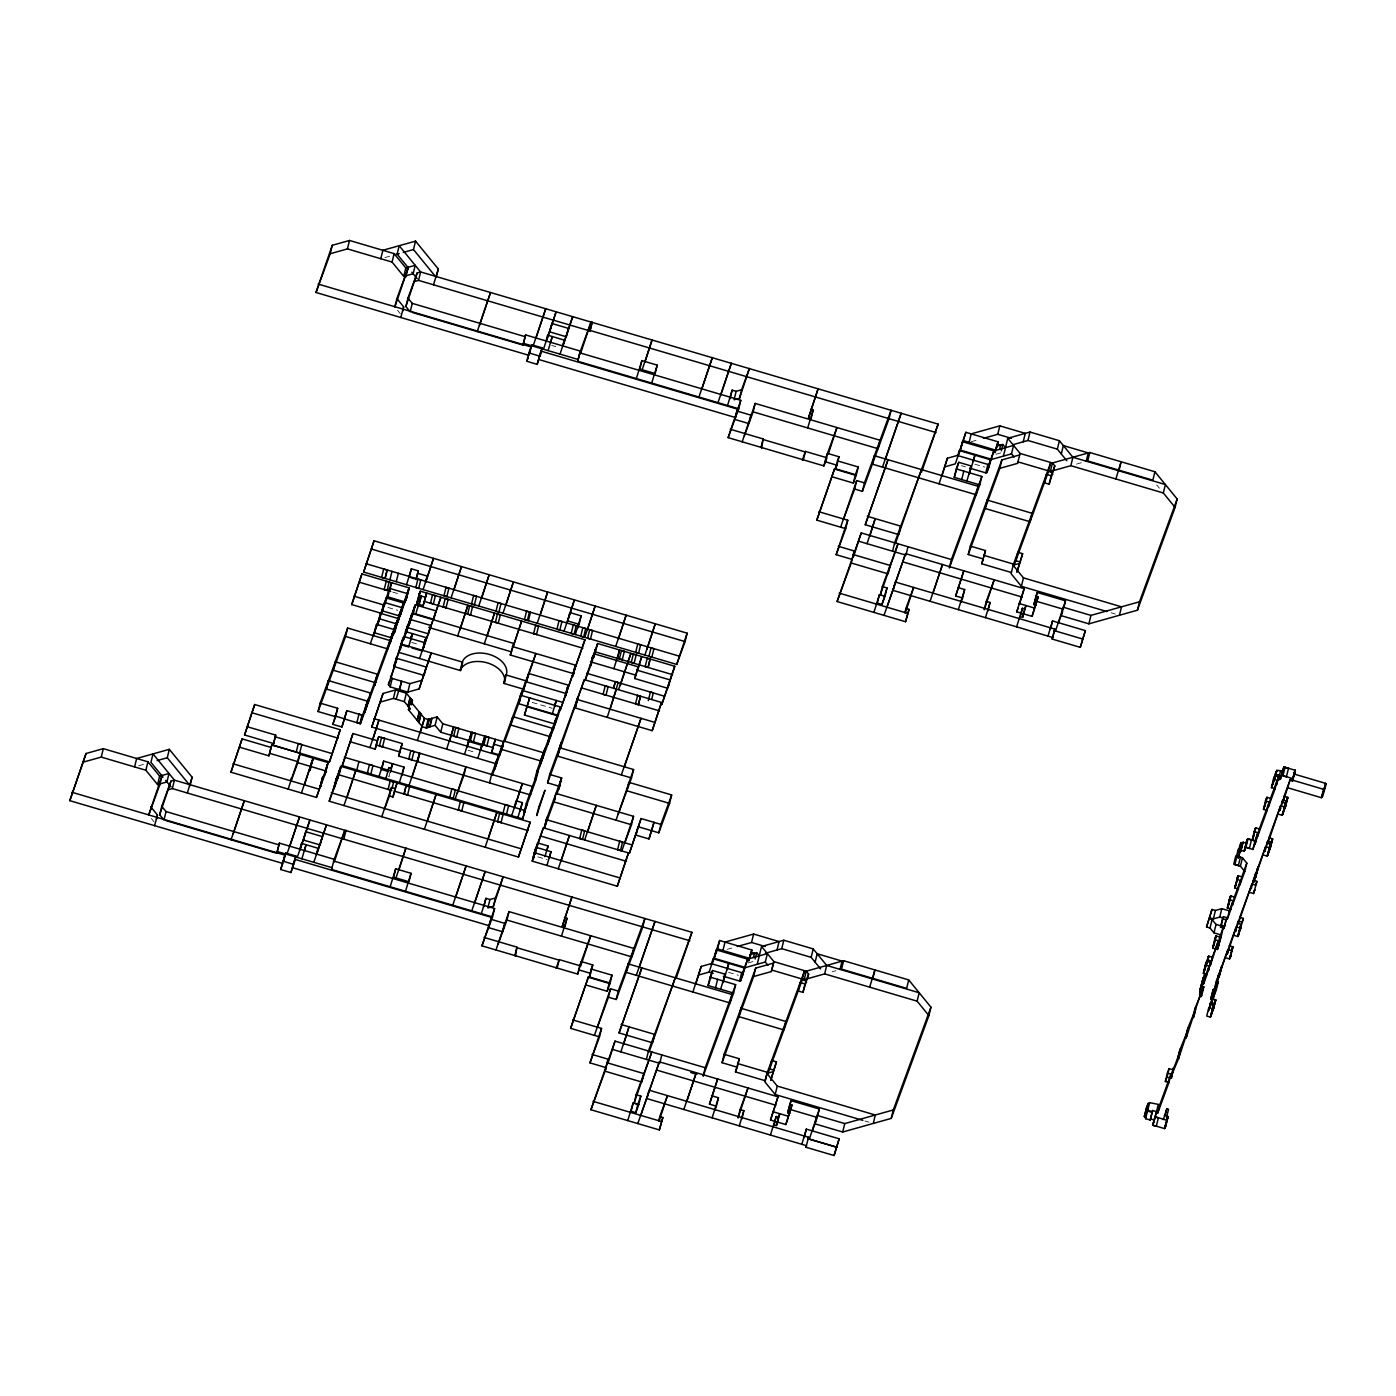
<?xml version="1.0" encoding="UTF-8"?>
<svg xmlns="http://www.w3.org/2000/svg" width="1396" height="1396" viewBox="0 0 1396 1396"><rect width="100%" height="100%" fill="white"/><g stroke="black" fill="none" stroke-linecap="round" stroke-linejoin="round"><path stroke-width="0.75" stroke-dasharray="5 3.75" d="M389.938 772.442L388.908 776.665L390.548 772.18M384.877 257.579L391.002 255.852M971.197 441.747L977.322 440.019M995.976 454.258L1000.792 452.897M1076.473 464.118L1082.109 462.53M138.675 765.776L144.8 764.048M727.037 949.367L733.162 947.64M748.169 962.908L753.002 961.547M832.156 971.773L835.907 970.726M974.809 464.187L984.634 467.084M961.425 465.671L965.491 466.875M551.717 345.423L555.852 346.644M1111.111 612.792L1115.282 614.013M392.747 592.096L398.907 593.911M387.931 607.452L397.686 610.331M411.698 642.439L419.934 644.882M532.26 702.415L552.17 708.278M468.096 750.298L475.704 752.549M537.861 856.865L547.058 859.587M728.607 972.366L738.432 975.281M864.909 1120.988L869.097 1122.21M1156.778 484.97L1159.395 488.181M397.546 310.296L400.251 313.611M151.344 818.492L154.049 821.808"/><path stroke-width="1.5" d="M490.659 919.196L504.706 923.349L502.647 931.778L488.617 927.642L491.357 917.329L294.783 859.308L290.961 872.552L280.631 869.499L282.847 863.443L69.8 800.676L86.063 753.491L103.321 748.657L147.924 761.815L159.633 776.141L161.692 776.752M69.8 800.676L86.063 753.491M84.004 761.919L101.262 757.086L103.321 748.657M134.592 766.928L136.651 758.482L169.335 749.32L192.09 777.188L190.048 785.616L167.276 757.749L169.335 749.32M160.121 783.871L148.639 815.177L162.163 775.426L159.633 785.18L157.573 784.569L145.865 770.243L147.924 761.815M154.59 825.699L157.469 815.037L150.698 806.748M156.439 819.243L157.469 815.037M161.744 806.295L166.054 811.565L163.995 820.01L159.685 814.723L161.744 806.295L170.975 781.114L174.43 780.137L691.945 932.319L676.135 978.317M159.685 814.723L170.975 781.114M168.916 789.543L172.371 788.583L174.43 780.137L153.002 753.892L150.942 762.338L162.983 777.101M187.343 792.998L192.09 777.188M316.002 292.479L332.248 245.295L349.506 240.461L394.126 253.618L405.817 267.945L407.876 268.556L405.835 276.984L403.776 276.391L392.067 262.047L347.447 248.889L330.206 253.723L316.002 292.479L529.014 355.352L531.841 344.812L542.172 347.848L540.112 356.294L528.892 352.874L526.833 361.302L537.163 364.356L540.967 351.111L737.559 409.133L735.5 417.561L538.926 359.557M330.206 253.723L332.248 245.295M347.447 248.889L349.506 240.461M230.933 772.197L242.101 738.885L270.981 747.418L271.888 744.958L300.192 753.317L297.802 762.67L326.123 771.028L316.438 797.43L230.933 772.197L242.101 738.885M275.693 735.116L273.651 743.562L244.562 734.977L254.683 704.526L340.205 729.759L329.473 761.867L273.04 745.22L275.693 735.116L246.621 726.548M244.562 734.977L254.683 704.526M231.038 839.781L244.3 800.763L233.272 833.674M380.794 258.731L382.853 250.285L415.537 241.124L438.292 268.992L436.233 277.42L413.478 249.552L415.537 241.124M240.042 747.331L268.922 755.847L270.981 747.418M268.922 755.847L271.888 744.958M392.067 262.047L394.126 253.618M396.9 298.552L394.841 306.98L408.365 267.229L396.9 298.552L403.653 306.841L402.624 311.064M400.792 317.503L403.653 306.841M296.196 752.182L298.343 743.51L301.798 744.522L299.651 753.212M288.134 789.072L300.192 753.317M407.946 298.098L412.256 303.368L410.197 311.814L405.887 306.527L407.946 298.098L417.177 272.918L420.615 271.958L938.147 424.122L921.604 472.092M405.887 306.527L417.177 272.918M166.089 820.621L276.74 853.27L279.427 843.132L334.202 859.308L331.533 869.446L492.526 916.945L494.585 908.517L333.592 861L344.795 830.428L334.272 861.96M276.74 853.27L279.427 843.132M415.118 281.346L418.556 280.387L420.615 271.958L399.186 245.713L397.127 254.142L407.841 267.264M318.079 711.541L320.138 703.113L347.656 628.043L389.92 640.502L387.861 648.948L345.597 636.471L318.079 711.541L335.633 716.724L337.692 708.295L320.138 703.113M280.631 869.499L285.639 853.008L295.969 856.045L294.434 862.379M283.336 861.437L284.871 855.102L71.859 792.247M283.597 861.437L285.639 853.008M301.431 793.015L313.175 758.168L304.415 784.884M286.861 854.369L299.494 817.061L289.687 846.674M309.493 770.418L312.233 760.139L310.174 768.568M353.781 596.144L383.499 604.922L381.44 613.35L351.722 604.573L361.913 573.948L409.185 587.908L406.027 599.948L408.749 589.67M345.597 636.471L347.656 628.043M351.722 604.573L361.913 573.948M433.528 284.801L438.292 268.992M363.641 572.063L374.058 540.775L687.129 633.173L685.087 641.602L676.711 664.444L363.641 572.063L374.058 540.775M290.961 872.552L295.969 856.045M297.243 857.441L309.877 820.115L300.053 849.728M299.826 849.675L301.361 843.341L317.922 848.227L316.386 854.561M409.185 587.908L362.524 715.275L346.871 710.651L341.898 727.037L332.841 724.35L337.692 708.295M316.438 797.43L328.182 762.6L299.861 754.241M301.902 858.802L306.038 844.72L304.485 851.054M323.279 776.56L320.539 786.838L321.22 784.988M328.182 762.6L324.954 774.78L327.31 764.397L324.57 774.675L325.251 772.826M329.473 761.867L340.205 729.759M341.898 727.037L346.871 710.651M383.743 568.818L381.579 577.49L385.052 578.52L387.111 570.074L383.638 569.062M313.803 862.327L326.437 825.001L316.613 854.614M329.212 801.199L340.956 766.369L530.183 822.209L518.457 857.057L329.212 801.199L338.896 774.797L391.561 790.468M336.314 778.41L333.592 788.705L334.272 786.855M333.976 788.81L336.663 777.502M385.139 578.258L387.198 569.83M334.656 786.96L337.326 775.653M335.668 784.203L339.071 770.924M339.734 769.074L337.012 779.369M370.306 643.765L391.63 582.725L389.571 591.154M337.396 779.474L340.676 766.544M338.076 777.624L340.956 766.369M339.001 775.077L341.06 766.648L340.38 768.498M384.162 589.688L386.308 581.015M525.193 812.071L524.25 811.791L526.309 803.363L527.252 803.642L522.697 818.894L342.247 765.636L352.979 733.528L377.217 740.683L378.7 736.652L402.257 743.597L398.715 756.074L530.428 794.935L532.487 786.506L400.774 747.628L398.715 756.074M378.368 621.726L380.427 613.298L397.982 618.48L394.597 631.167L396.935 620.766M377.845 625.111L379.38 618.794L396.935 623.977L394.876 632.405M387.058 590.543L389.205 581.87M389.92 579.811L391.962 571.383M342.247 765.636L352.979 733.528M384.022 606.3L386.081 597.872L403.636 603.055L400.582 614.781L403.322 604.503L402.641 606.353M344.812 719.08L360.465 723.704L362.524 715.275M366.398 704.108L364.339 712.536L367.078 702.258M396.272 581.696L398.331 573.25M368.265 698.995L364.722 712.658L368.649 699.099L365.926 709.395M343.992 805.562L355.736 770.714L346.976 797.448M377.112 674.879L374.372 685.157L375.053 683.307M356.853 769.946L358.894 761.518M392.398 633.156L389.659 643.434L390.339 641.584M394.911 626.298L391.892 637.937L374.337 632.754L376.379 624.326L393.951 629.509M395.591 624.448L392.852 634.726M396.255 622.616L393.236 634.848L393.916 632.999M172.371 788.583L343.8 839.171L346.051 830.236M496.505 763.856L371.772 727.037L383.045 693.463L395.469 689.973L406.358 693.201L412.466 700.67L411.436 704.875M399.535 613.664L397.476 622.11L400.216 611.814M406.55 584.715L411.349 568.8L418.329 570.859L416.27 579.288M402.257 606.248L397.86 622.215L400.6 611.937M409.29 577.229L411.349 568.8M402.938 604.398L399.902 616.055L382.347 610.872L384.406 602.444L401.961 607.626M371.772 727.037L383.045 693.463M408.365 589.566L405.643 599.844L406.323 597.994M369.94 747.575L378.962 720.127L372.732 739.967M419.097 688.926L431.259 652.909L419.097 688.926L407.841 692.102L390.165 686.884L388.402 684.721L397.005 658.406L391.316 676.781M395.818 658.057L426.094 666.991L424.052 675.42L393.759 666.485L403.723 636.489L424.314 642.561M415.921 579.532L418.329 570.859M350.92 741.957L375.158 749.111L377.217 740.683M390.165 686.884L392.206 678.439L390.461 676.292M401.908 640.851L398.924 652.403L460.68 670.638L462.739 662.193L400.984 643.975M477.223 331.585L490.502 292.567L479.474 325.477M375.158 749.111L378.7 736.652M402.589 639.002L399.849 649.28M400.233 649.402L402.973 639.124M400.914 647.552L403.723 636.489M417.962 578.904L415.816 587.594L418.695 588.449L420.842 579.759M405.521 631.585L403.461 640.014L413.268 613.245L433.859 619.335L435.918 610.89L415.327 604.817L405.521 631.585L426.112 637.658L422.936 649.768L425.658 639.49M407.231 626.333L405.172 634.779L407.911 624.483M406.062 632.772L408.295 624.605L406.236 633.034M381.579 737.35L379.433 746.04L382.504 746.947L384.65 738.275M411.593 614.397L408.871 624.693L409.552 622.843M409.255 624.797L412.152 613.49L513.466 643.382L511.931 649.716M410.441 620.836L411.995 614.519L411.314 616.369M414.141 607.487L412.082 615.915L414.821 605.637M413.146 614.188L415.327 604.817M381.003 701.891L393.41 698.419L395.469 689.973M423.128 605.655L426.705 593.073L423.128 605.655L416.741 603.77L419.254 593.509M417.596 602.042L419.934 591.66M418.259 600.193L420.318 591.189L584.976 639.769L560.058 710.616L584.976 639.769M415.746 613.978L421.278 596.057L419.219 604.503M408.592 646.959L412.448 633.627L410.895 639.944M396.132 699.221L401.682 681.248L399.622 689.676M423.093 589.601L433.51 558.33L425.885 581.992M425.483 582.359L427.019 576.042L417.456 573.215M379.084 776.508L383.691 761.117L404.037 767.119L401.978 775.565M383.691 761.117L381.632 769.562L387.739 771.36M409.918 708.243L404.317 701.63L406.358 693.201M385.907 778.532L388.873 767.608L390.967 768.219L392.608 763.752L390.548 772.18M387.844 771.831L388.873 767.608M407.841 692.102L409.883 683.656L421.156 680.498M430.422 603.351L432.568 594.661M419.515 658.493L440.927 597.261L422.499 650.361M388.088 789.455L390.234 780.765M408.243 706.202L410.302 697.756M433.301 604.189L435.447 595.516M381.806 816.73L391.456 787.536L395.016 788.583L397.092 782.929L392.957 797.029L389.414 795.964L384.563 809.174M410.476 701.228L424.471 718.382L428.101 719.446L437.175 716.898L435.116 725.327L426.042 727.874L422.412 726.81L408.417 709.657L410.476 701.228L412.466 700.67M410.599 704.108L411.628 699.902L409.97 697.86L407.911 706.289L409.569 708.33M410.93 704.02L411.96 699.797M389.414 795.964L391.456 787.536M392.067 788.356L393.707 781.795M392.957 797.029L395.016 788.583M446.057 587.21L443.911 595.883L446.807 596.738L448.954 588.065M399.431 782.51L404.037 767.119M443.09 607.086L445.237 598.395M417.055 720.493L419.114 712.065L420.789 714.106L418.73 722.535M408.731 759.162L410.878 750.49M445.987 607.941L448.133 599.25M451.065 597.854L461.5 566.584L453.857 590.246M411.82 760.07L413.966 751.397M404.037 794.15L406.096 785.721L409.569 786.751M406.184 785.477L404.142 793.905L407.597 794.935M417.404 740.508L424.471 718.382L420.266 732.673M409.063 785.355L419.795 753.247L411.96 777.467M407.51 795.179L409.656 786.506M417.613 761.64L419.673 753.212M426.042 727.874L428.101 719.446M426.984 727.456L429.043 719.027M390.165 886.739L395.696 868.783L411.035 873.32L408.976 881.749L393.655 877.229L395.696 868.783M429.671 726.705L431.73 718.259M412.291 312.425L522.942 345.074L525.629 334.935L580.404 351.111L577.735 361.25L738.728 408.766L740.77 400.32L579.776 352.822L577.735 361.25M522.942 345.074L525.629 334.935M395.993 877.91L405.939 847.93L398.855 870.074M457.696 635.965L467.922 605.236L459.93 629.893M467.59 614.31L469.737 605.637M533.045 346.173L545.696 308.865L535.872 338.478M473.663 595.342L471.516 604.032L474.396 604.887L476.542 596.197M491.584 752.566L493.626 744.12L501.827 746.546L499.768 754.974L491.584 752.566L493.346 747.733L440.735 732.219L442.794 723.774L437.175 716.898M470.469 615.165L472.616 606.475M405.486 891.259L411.035 873.32M537.163 364.356L542.172 347.848M424.384 829.294L436.11 794.446L427.351 821.162M478.758 606.021L489.176 574.751L481.55 598.413M543.428 349.244L556.079 311.919L546.97 339.612M446.65 749.129L453.717 727.002L449.512 741.311M546.028 341.479L547.564 335.145L564.124 340.048L562.588 346.365M548.105 350.623L552.223 336.523L550.687 342.858M484.307 643.818L494.533 613.088L487.274 635.704M498.128 602.566L495.981 611.256L498.878 612.111L501.024 603.421M559.988 354.13L572.639 316.805L562.815 346.417M495.353 622.511L497.5 613.821M464.502 754.398L471.569 732.272L467.52 746.127M466.718 747.628L468.253 741.311L481.568 745.237L480.538 749.443M455.183 798.966L465.915 766.858L463.978 775.338M498.232 623.349L500.379 614.676M502.996 613.193L513.431 581.905L505.788 605.567M458.254 810.151L460.401 801.479M461.727 811.181L463.873 802.491M477.798 758.325L484.866 736.198L480.835 750.053M573.599 673.675L510.255 654.986L521.633 621.08L513.117 647.151M418.556 280.387L590.002 330.974L592.061 322.546M590.002 330.974L592.236 322.057M452.74 905.219L466.177 865.695L455.585 897.436M493.852 745.639L495.406 739.304L493.626 744.12M526.606 610.977L524.46 619.65L527.339 620.505L529.485 611.832M528.403 620.679L530.463 612.251M489.542 782.877L491.601 774.431L535.907 653.503L521.86 694.667M496.871 759.459L494.132 769.737L494.812 767.887M494.516 769.859L497.255 759.581L495.196 768.009M496.365 764.275L498.564 755.41L373.831 718.608M501.53 750.158L503.59 741.712L442.794 723.774M533.586 633.784L535.732 625.111M537.233 623.279L547.651 592.009L540.025 615.671M520.673 694.527L518.562 703.671L558.295 715.398L560.354 706.969L520.621 695.243M518.998 703.078L521.336 692.678M519.678 701.228L522.383 690.444L562.117 702.171M536.465 634.639L538.612 625.966M485.162 847.232L496.889 812.385L488.129 839.101M471.778 910.838L485.232 871.313L474.623 903.055M497.569 821.755L499.716 813.083M524.442 715.031L529.677 697.913L524.442 715.031L555.119 724.088L557.179 715.642L526.501 706.603M501.024 822.785L503.171 814.095M481.376 913.665L485.948 898.326L489.944 899.513L495.406 897.977L503.223 876.636L493.346 906.405L487.885 907.941L489.944 899.513M483.889 906.772L485.948 898.326M511.651 815.63L522.383 783.522L514.548 807.743M559.063 620.557L556.917 629.23L559.796 630.085L561.942 621.395M514.513 807.097L516.066 800.763L522.331 802.613L520.272 811.059M589.234 977.497L591.293 969.068L612.024 975.193L609.965 983.622L589.234 977.497L592.794 964.968L581.294 961.565L577.735 974.111L481.934 945.842L494.585 908.517M493.346 906.405L495.406 897.977M517.916 817.48L522.331 802.613M564.019 631.184L574.437 599.914L566.811 623.576M522.697 818.894L524.756 810.465L344.306 757.208M537.006 770.679L534.947 779.108L536.099 779.457L538.158 771.028L537.006 770.679L560.354 706.969M573.337 624.762L571.191 633.435L574.07 634.29L576.216 625.617M541.753 757.155L539.694 765.601L542.416 755.306M552.415 713.653L556.219 700.443L554.683 706.76M540.077 765.706L542.8 755.428L542.137 757.278M541.439 761.413L544.318 750.158M495.981 949.978L508.999 911.605L633.871 948.46L631.812 956.888L506.957 920.051L498.198 943.923M518.457 857.057L530.183 822.209M544.998 748.308L542.259 758.586M542.643 758.709L545.382 748.413L544.702 750.263M636.349 378.543L641.898 360.604L657.219 365.124L655.178 373.552L639.839 369.033L641.898 360.604M549.762 735.308L547.703 743.736L550.443 733.458M548.087 743.859L550.827 733.563L550.146 735.413M575.327 634.534L581.137 615.88L569.812 612.547L567.753 620.976L579.078 624.309L581.137 615.88M554.98 721.069L552.921 729.497L555.66 719.219M506.957 920.051L508.999 911.605M553.305 729.619L556.044 719.324L555.364 721.174M642.177 369.731L652.141 339.734L645.057 361.878M567.195 687.722L565.136 696.15L565.816 694.301M565.52 696.272L567.875 685.872M566.2 694.423L568.346 685.174L528.613 673.448L526.554 681.876L566.287 693.603M582.865 627.572L580.719 636.262L583.598 637.1L585.744 628.427M574.541 667.689L572.482 676.118L573.163 674.268M572.866 676.222L575.222 665.84M573.547 674.373L575.641 665.229L512.315 646.54M556.777 794.132L559.604 786.384L547.598 782.842L549.658 774.414L584.366 679.678L661.53 702.45L652.211 730.666L575.065 707.894L577.927 696.691L575.187 706.969L575.867 705.12M584.732 637.309L595.15 606.021L587.507 629.683M617.311 886.233L628.479 852.921L617.311 886.233L532.225 861.123L535.471 848.873L532.731 859.151M559.604 748.814L561.14 742.498L557.405 756.091L631.515 777.956L633.575 769.528L559.464 747.645M558.801 752.898L560.843 744.452M559.988 748.937L561.524 742.602M535.75 850.234L537.285 843.917L533.115 859.273L533.795 857.423M589.688 629.596L587.542 638.269L590.438 639.124L592.585 630.451M532.225 861.123L543.393 827.811L629.422 853.183L641.078 818.545L660.866 824.39L671.65 794.952L628.881 782.336L626.821 790.764L669.591 803.398L671.65 794.952M651.688 383.08L657.219 365.124M547.441 817.358L544.702 827.636L545.382 825.786M514.88 955.562L516.921 947.134L483.993 937.414M575.571 707.091L578.31 696.813M515.49 956.33L516.921 947.134M560.354 748.047L584.366 679.678M585.186 679.59L597.628 643.504L674.774 666.276L661.809 704.474L674.774 666.276M549.658 774.414L561.663 777.956L558.854 789.037L561.209 778.636L558.47 788.932L559.15 787.082M593.265 657.638L595.324 649.21L594.836 651.112M544.911 856.69L548.052 845.976L537.844 842.975L534.93 854.317L535.61 852.467M593.492 657.499L595.028 651.164M593.649 657.76L595.708 649.315M547.023 850.199L548.052 845.976M594.12 655.911L597.628 643.504M546.953 865.468L550.966 851.7L536.239 847.355M549.413 858.017L550.966 851.7M558.26 868.801L569.428 835.489L561.07 861.14M605.253 685.715L603.107 694.388L606.004 695.243L608.15 686.57M615.706 646.453L626.141 615.165L618.498 638.827M613.874 668.684L619.667 650.013M617.625 658.458L619.423 649.943M619.335 659.087L621.482 650.414M613.682 688.141L615.217 681.824M613.769 687.896L615.304 681.562L618.184 682.417L610.069 709.447M607.173 717.37L616.474 689.153M622.215 659.942L624.361 651.269M579.654 838.63L581.8 829.957L584.68 830.795L582.533 839.485M618.603 689.45L630.887 653.328L620.225 685.611M562.344 925.967L571.959 896.913L562.344 925.967L564.926 926.717L566.985 918.289L564.403 917.521M584.662 839.973L596.319 805.335L587.611 831.911M561.471 936.14L566.985 918.289M556.149 968.318L559.22 959.61L579.794 965.683L590.752 935.739L580.701 966.032M631.219 662.594L633.365 653.921M557.161 968.039L559.22 959.61M637.815 643.783L635.669 652.473L638.548 653.328L640.694 644.638M698.942 397.022L712.379 357.498L701.787 389.257M634.098 663.449L636.244 654.776M671.72 675.21L667.742 688.28L634.691 678.526L641.724 656.521L637.536 670.778M644.865 655.056L655.282 623.768L646.959 649.332M637.64 695.26L635.494 703.95L638.373 704.806L640.432 696.36L637.553 695.522M645.144 666.712L647.29 658.04M651.077 647.709L648.931 656.382L651.827 657.237L653.974 648.564M621.325 774.955L641.043 718.329L624.274 766.91M638.461 704.561L640.52 696.115M648.041 667.567L650.1 659.139L647.203 658.284M650.187 658.877L648.128 667.323L645.249 666.468M577.735 974.111L579.794 965.683M616.037 820.202L633.575 769.528M717.98 402.641L731.417 363.117L720.825 394.876M648.285 700.618L650.431 691.927L653.311 692.782L651.688 699.361M572.657 1019.9L601.554 1028.433L599.495 1036.862L570.615 1028.346L588.501 976.711L609.232 982.836L612.024 975.193M617.556 849.815L619.702 841.142L622.581 841.98L620.435 850.67M570.615 1028.346L588.501 976.711M727.56 405.468L732.15 390.147L736.146 391.316L741.608 389.781L749.425 368.439L739.548 398.226L734.087 399.745L736.146 391.316M730.091 398.575L732.15 390.147M621.883 850.949L633.54 816.328L555.992 793.434L553.933 801.88L631.498 824.757L633.54 816.328M652.211 730.666L661.53 702.45M826.886 457.836L823.919 465.915L728.136 437.646L740.77 400.32M739.548 398.226L741.608 389.781M629.422 853.183L641.078 818.545M676.711 664.444L687.129 633.173M594.452 1035.378L610.506 988.787L618.254 991.073L644.882 918.428L642.823 926.874L616.212 999.501L608.447 997.215L597.401 1027.351M605.881 1067.574L589.967 1062.88L601.554 1028.433M586.442 985.14L607.173 991.265L609.232 982.836M742.183 441.799L755.201 403.427L880.073 440.264L878.014 448.709L753.142 411.855L744.4 435.726M608.447 997.215L610.506 988.787M648.983 838.944L654.026 822.366L648.983 838.944L636.035 835.14L638.094 826.694L658.807 832.819L669.591 803.398M753.142 411.855L755.201 403.427M616.212 999.501L618.254 991.073M658.703 1120.866L659.732 1116.643L662.838 1117.568L659.348 1129.922L590.909 1109.733L615.025 1041.119L705.207 1067.731L735.64 984.651L710.11 977.113L708.069 985.541L733.598 993.08L735.64 984.651M658.807 832.819L660.866 824.39M607.923 1063.333L615.025 1041.119M761.064 447.366L763.123 438.937L730.195 429.218M619.056 1032.918L641.846 967.917L619.056 1032.918L652.508 1042.795L654.567 1034.366L621.115 1024.49M761.692 448.133L763.123 438.937M636.297 975.315L655.021 921.43L639.194 967.411M620.871 1051.886L629.02 1026.828L623.576 1044.487M627.729 1120.587L633.191 1102.857L637.85 1104.236L640.834 1096.122L636.157 1094.743L634.098 1103.172L638.775 1104.55L640.834 1096.122M633.191 1102.857L631.132 1111.286L635.808 1112.664L638.775 1104.55M646.418 1059.424L648.459 1050.996L691.945 932.319M635.808 1112.664L637.85 1104.236M808.546 417.77L818.143 388.716L808.546 417.77L811.128 418.521L813.17 410.092L810.587 409.325M637.798 1123.571L659.383 1061.832L777.991 1096.82L770.522 1120.028L785.861 1124.548L791.986 1105.004L789.77 1104.358L787.728 1112.787L789.927 1113.45M807.673 427.944L813.17 410.092M675.298 977.776L649.123 1052.026M802.351 460.139L805.422 451.414L825.978 457.487L836.954 427.542L828.351 453.857M803.363 459.842L805.422 451.414M640.607 1115.893L659.383 1061.832M661.791 1054.922L659.75 1063.351L612.966 1049.548M692.87 992.015L701.211 966.433L711.192 963.641L741.66 972.628L742.829 972.297L747.663 959.139L767.364 953.608L765.305 962.036L767.94 965.264M659.348 1129.922L662.838 1117.568M695.662 984.389L701.211 966.433M823.919 465.915L825.978 457.487M818.859 511.721L847.756 520.237L845.697 528.683L816.8 520.15L834.686 468.515L855.416 474.64L858.226 466.997L837.495 460.872L835.436 469.318L856.167 475.425L858.226 466.997M699.152 974.862L709.133 972.07L719.655 940.503L751.868 950.013L749.809 958.441L717.614 948.931L711.96 964.357M711.437 965.055L712.99 958.72L744.417 968.004L742.358 976.432M717.614 948.931L719.655 940.503M816.8 520.15L834.686 468.515M710.494 978.928L712.553 970.482L725.117 974.199L723.058 982.627M836.937 465.2L838.996 456.771L827.496 453.368L825.437 461.814L836.937 465.2L835.436 469.318M683.848 1109.488L696.29 1072.721L686.815 1101.392M722.954 950.519L725.013 942.073L753.613 934.046L779.073 941.567L777.031 949.995M715.555 987.757L717.596 979.329M720.633 989.258L725.117 974.199M724.838 976.711L728.695 963.362L727.159 969.679M705.207 1067.731L703.148 1076.159L733.598 993.08M840.654 527.182L856.69 480.59L864.456 482.876L891.084 410.232L889.025 418.678L862.396 491.322L854.631 489.019L843.603 519.155M832.627 476.943L853.357 483.068L855.416 474.64M852.066 559.395L836.169 554.683L847.756 520.237M854.631 489.019L856.69 480.59M709.465 1104.149L717.649 1079.021L709.465 1104.149L716.392 1106.19L718.451 1097.745L711.524 1095.703M723.355 976.258L739.601 981.056L741.66 972.628M739.601 981.056L740.787 980.725L742.829 972.297M724.123 1054.277L739.287 1058.761L737.228 1067.19L722.064 1062.722L724.123 1054.277L755.69 968.109L773.401 963.135L773.942 961.652L761.553 946.488L783.802 940.241L813.205 948.914L826.711 965.456L919.179 992.748L917.12 1001.176L928.898 1015.607L891.241 1118.405L842.695 1132.016L814.932 1123.832L816.992 1115.404L844.755 1123.588L893.283 1109.96L930.958 1007.179L908.709 979.922L843.603 960.71L804.166 971.773L766.928 1073.419L764.868 1081.848L775.199 1094.516L862.833 1120.36M737.263 946.505L751.554 942.492L753.613 934.046M862.396 491.322L864.456 482.876M748.692 960.797L751.868 950.013M748.971 960.71L751.031 952.281L754.451 953.293L753.421 957.499M904.905 612.67L905.934 608.464L909.04 609.371L905.55 621.726L837.111 601.536L861.227 532.923L951.391 559.534L981.842 476.455L956.312 468.916L954.253 477.362L979.783 484.883L981.842 476.455M712.135 1117.847L718.451 1097.745M837.111 601.536L851.228 563.007L854.125 550.949L838.228 546.255M755.114 958.982L756.667 952.665L750.228 954.463M853.392 557.109L861.227 532.923M722.064 1062.722L753.631 976.537L755.69 968.109M757.225 964.304L759.284 955.876L756.667 952.665M759.494 954.916L761.553 946.488M865.258 524.739L888.048 459.72L865.258 524.739L898.692 534.598L900.752 526.17L867.317 516.293M882.499 467.119L901.205 413.233L885.396 459.214M737.542 1063.508L767.329 1072.303L765.27 1080.731L735.483 1071.936L739.287 1058.761M867.056 543.69L875.205 518.631L869.778 536.308M753.631 976.537L771.342 971.564L773.401 963.135M771.342 971.564L773.942 961.652L806.26 971.197L808.616 974.076L802.944 992.382L798.163 990.986L800.222 982.54L804.986 983.953L808.616 974.076M740.089 1109.576L738.048 1118.004L748.012 1087.973L740.089 1109.576L743.841 1110.675L741.782 1119.121M765.34 953.276L781.743 948.669L783.802 940.241M739.322 1125.857L743.841 1110.675M873.913 612.408L879.393 594.661L884.977 596.354L881.993 604.468L877.334 603.089L879.393 594.661M882.359 586.547L880.3 594.975L898.029 543.794L882.359 586.547L887.018 587.925L884.977 596.354M892.602 551.228L894.662 542.8L938.147 424.122M881.993 604.468L887.018 587.925M776.438 1061.867L770.767 1080.19L776.438 1061.867L771.674 1060.471L769.615 1068.9L774.379 1070.313M884 615.374L905.585 553.636L1024.193 588.641L1019.429 604.451M921.482 469.597L895.307 543.847M886.809 607.696L905.585 553.636M767.852 1073.716L802.107 980.219L804.166 971.773M907.993 546.726L905.934 555.154L859.168 541.351M775.199 1094.516L777.258 1086.071L766.928 1073.419L772.826 1071.744M806.556 982.505L804.201 979.626L806.26 971.197M770.522 1120.028L777.991 1096.82M820.604 968.929L811.146 957.342L813.205 948.914M802.944 992.382L804.986 983.953M770.435 1135.035L776.193 1116.468L778.514 1117.149L779.771 1113.711L776.455 1125.577L774.152 1124.897L776.193 1116.468M815.107 962.193L817.166 953.747L842.067 961.111L840.008 969.539M776.455 1125.577L778.514 1117.149M905.55 621.726L909.04 609.371M939.072 483.819L947.395 458.237L957.377 455.445L987.862 464.432L989.031 464.1L993.865 450.943L1013.566 445.411L1011.507 453.857L1014.142 457.068M941.846 476.193L947.395 458.237M787.728 1112.787L791.113 1100.694L819.33 1109.017L817.777 1115.352M785.861 1124.548L791.986 1105.004M802.107 980.219L824.652 973.885L826.711 965.456M958.162 454.747L959.174 450.524L990.602 459.808L988.56 468.236M969.26 474.431L971.319 466.002L958.738 462.303L954.253 477.362M958.86 454.241L965.858 432.306L998.053 441.817L996.517 448.133M930.05 601.292L942.492 564.525L933.017 593.195M969.138 442.323L971.197 433.877L999.815 425.85L1025.275 433.371L1023.216 441.799M843.603 960.71L841.544 969.138L906.667 988.368L908.709 979.922M961.739 479.561L963.798 471.133M801.81 1144.301L806.33 1129.12L839.171 1138.804L834.075 1155.539L805.963 1147.25L808.598 1137.269L649 1090.171L646.941 1098.6L806.539 1145.697L805.963 1147.25M804.27 1137.548L806.33 1129.12M966.835 481.062L971.319 466.002M971.04 468.515L974.897 455.166L973.361 461.5M951.391 559.534L949.35 567.98L979.783 484.883M955.667 595.952L963.833 570.824L955.667 595.952L962.594 597.994L964.653 589.548L957.726 587.507M969.539 468.079L985.803 472.878L987.862 464.432M985.803 472.878L986.972 472.546L989.031 464.1M1011.472 572.535L981.685 563.757L983.412 558.993L968.248 554.526L970.307 546.098L1001.892 459.912L1019.586 454.939L1020.127 453.456L1007.755 438.292L1030.004 432.045L1059.407 440.717L1072.896 457.26L1165.381 484.552L1163.322 492.98L1175.1 507.411L1137.426 610.209L1088.897 623.838L1061.135 615.636L1063.194 607.208L1090.939 615.392L1139.485 601.781L1177.16 498.983L1154.911 471.743L1089.787 452.513L1050.368 463.577L1013.112 565.223L1023.46 577.874L1121.512 606.824L1119.452 615.252M983.447 438.309L997.756 434.296L999.815 425.85M994.877 452.601L998.053 441.817M995.173 452.513L997.233 444.085L1000.635 445.097L999.606 449.303M958.319 609.651L964.653 589.548M869.656 987.164L874.926 969.958L872.866 978.387M1001.316 450.803L1002.852 444.469L996.43 446.266M968.248 554.526L999.833 468.341L1001.892 459.912M1003.427 456.126L1005.486 447.68L1002.852 444.469M1005.696 446.72L1007.755 438.292M834.075 1155.539L839.171 1138.804M842.695 1132.016L844.755 1123.588M981.685 563.757L985.471 550.565L970.307 546.098M983.936 556.899L985.471 550.565M999.833 468.341L1017.527 463.385L1020.127 453.456L1052.444 463.001L1054.8 465.88L1049.129 484.203L1044.365 482.789L1046.424 474.361L1051.188 475.757L1054.8 465.88M986.291 601.379L984.232 609.808L994.214 579.776L986.291 601.379L990.043 602.479L987.984 610.925M1013.479 444.539L1027.945 440.473L1030.004 432.045M985.506 617.66L990.043 602.479M873.268 1123.448L875.309 1115.02L777.258 1086.071M1022.64 553.689L1016.969 571.994L1022.64 553.689L1017.858 552.275L1015.799 560.703L1020.581 562.117M1014.037 565.52L1048.309 472.023L1050.368 463.577M891.241 1118.405L893.283 1109.96M1106.941 611.553L1021.401 586.32L1023.46 577.874M1052.758 474.326L1050.385 471.429L1052.444 463.001M1036.129 605.253L1033.913 604.608L1035.972 596.162L1038.188 596.825L1032.045 616.351L1016.724 611.832L1024.193 588.641M1066.806 460.732L1057.348 449.146L1059.407 440.717M1049.129 484.203L1051.188 475.757M1016.62 626.856L1022.395 608.272L1024.699 608.953L1025.973 605.515L1022.657 617.381L1020.336 616.7L1022.395 608.272M1061.292 453.997L1063.351 445.568L1088.252 452.915L1086.21 461.343M1022.657 617.381L1024.699 608.953M928.898 1015.607L930.958 1007.179M1063.979 607.155L1065.514 600.821L1037.315 592.497L1033.913 604.608M1032.045 616.351L1038.188 596.825M1048.309 472.023L1070.854 465.688L1072.896 457.26M1089.787 452.513L1087.746 460.959L1152.852 480.172L1154.911 471.743M1047.995 636.105L1052.532 620.923L1085.373 630.626L1080.277 647.343L1052.165 639.054L1054.783 629.072L895.202 581.975L893.143 590.403L1052.724 637.501L1054.783 629.072M1050.473 629.369L1052.532 620.923M1055.551 630.852L1065.514 600.821M1115.858 478.968L1121.128 461.762L1119.069 470.19M1080.277 647.343L1085.373 630.626M1088.897 623.838L1090.939 615.392M1137.426 610.209L1139.485 601.781M1175.1 507.411L1177.16 498.983M1158.436 1117.62L1156.289 1126.31L1152.834 1125.281L1156.481 1111.635L1152.625 1110.501L1150.164 1120.046L1145.558 1118.685L1145.959 1117.585L1144.301 1116.538L1146.36 1108.11L1148.07 1103.486L1149.641 1102.648L1159.797 1104.672L1170.982 1074.117L1167.422 1073.07L1165.363 1081.516L1168.923 1082.563L1170.982 1074.117M1144.301 1116.538L1148.07 1103.486M1145.278 1117.376L1147.512 1108.459L1146.36 1108.11M1145.558 1118.685L1149.641 1102.648M1150.164 1120.046L1152.625 1110.501M1152.869 1125.159L1154.981 1116.608M1158.104 1105.143L1154.422 1120.081L1150.566 1118.946M1156.062 1113.572L1157.738 1113.101L1159.797 1104.672M1167.004 1077.066L1169.063 1068.638L1173.39 1069.912L1171.331 1078.34L1167.004 1077.066L1165.363 1081.516M1214.956 938.409L1212.67 948.076L1217.469 949.489L1221.483 935.076L1213.979 932.877L1210.018 928.026L1206.563 926.996L1211.972 909.442L1215.427 910.454L1221.814 908.674L1229.318 910.873L1233.052 900.699L1229.387 899.617L1230.748 895.918L1234.396 897L1240.433 880.51L1236.786 879.428L1238.147 875.728L1241.794 876.81L1246.82 863.112L1242.457 857.755L1235.809 855.8L1233.75 864.229L1240.398 866.183L1244.761 871.54L1239.735 885.239L1241.794 876.81M1172.169 1072.285L1180.423 1050.717L1178.364 1059.145L1171.855 1074.554M1206.563 926.996L1211.972 909.442M1171.331 1078.34L1173.198 1068.08M1177.596 1058.918L1179.655 1050.49M1178.137 1057.435L1180.196 1049.007L1188.013 1029.969L1178.905 1057.662L1180.196 1049.007M1163.339 1119.627L1166.812 1108.738L1168.539 1109.244L1166.48 1117.69M1210.018 928.026L1212.077 919.598L1208.622 918.568M1165.276 1115.072L1166.812 1108.738M1209.913 917.87L1213.368 918.9L1215.427 910.454M1185.187 1038.188L1187.787 1028.259L1195.622 1009.238L1186.495 1036.931L1187.787 1028.259M1153.811 1121.738L1152.59 1125.071L1164.613 1128.614L1167.719 1116.73L1164.857 1127.392L1165.66 1125.176M1164.369 1115.404L1168.016 1116.486L1165.241 1127.514L1168.103 1116.852M1205.673 963.781L1203.614 972.209L1204.416 969.993M1192.795 1017.44L1194.854 1009.011M1212.339 957.202L1210.28 965.631L1218.376 940.73L1212.339 957.202L1208.692 956.12L1207.331 959.82L1210.978 960.902L1210.437 962.385L1206.79 961.303L1205.429 965.002L1209.076 966.084L1207.034 974.513L1203.369 973.448L1206.476 961.565M1195.395 1007.528L1194.103 1016.183L1195.395 1007.528L1203.823 986.832L1201.712 986.204L1199.653 994.65L1201.764 995.261L1203.823 986.832M1204.504 970.22L1206.79 961.303M1199.653 994.65L1202.043 981.789M1204.8 970.098L1208.378 956.365M1213.979 932.877L1216.038 924.431L1212.077 919.598M1200.194 990.288L1203.492 977.287L1199.792 990.165L1201.433 985.733M1206.406 965.037L1208.692 956.12M1201.624 985.785L1203.684 977.357M1207.226 962.804L1208.762 956.487L1207.941 958.703M1201.816 985.838L1204.539 975.001L1205.69 975.35L1209.076 966.084M1201.52 988.822L1203.073 982.505L1201.921 982.156L1204.539 975.001M1193.336 1015.956L1202.514 988.089M1202.48 983.447L1203.631 983.779L1205.69 975.35M1213.368 918.9L1219.755 917.102L1221.814 908.674M1200.455 996.517L1203.282 988.316M1213.299 946.959L1215.776 936.193M1214.101 944.743L1216.073 935.931L1220.889 937.362L1217.469 949.489M1210.437 962.385L1208.378 970.813L1210.978 960.902M1236.716 855.451L1238.252 849.134L1240.311 849.745L1241.358 846.901L1239.631 846.395L1238.078 852.712M1234.867 864.7L1237.013 856.01M1222.547 918.847L1220.505 927.293L1223.96 928.305L1226.84 917.661L1223.367 916.631L1222.547 918.847L1226.02 919.877L1226.84 917.661M1239.456 848.96L1240.992 842.626L1246.192 842.73L1247.605 838.839L1254.917 841.003L1257.971 832.662L1254.323 831.58L1255.685 827.88L1259.332 828.962L1269.191 802.054L1265.544 800.972L1266.887 797.273L1270.552 798.355L1277.148 780.329L1273.501 779.247L1274.862 775.548L1278.509 776.63L1279.05 775.146L1275.403 774.065L1276.764 770.365L1282.435 770.871L1283.884 766.928L1295.226 770.278L1292.487 781.167L1293.289 778.951M1223.367 916.631L1221.308 925.059L1224.781 926.089M1240.311 849.745L1238.252 858.174L1241.358 846.901M1238.95 851.071L1240.678 851.577L1242.737 843.149M1233.052 900.699L1230.993 909.128L1227.328 908.046L1229.632 898.396M1240.678 851.577L1243.208 841.84M1227.765 906.877L1230.434 896.162M1227.957 906.929L1230.748 895.918M1221.483 935.076L1223.542 926.647L1216.038 924.431M1228.777 904.713L1230.818 896.284L1230.016 898.5M1238.322 865.712L1240.468 857.039M1223.96 928.305L1226.02 919.877M1229.318 910.873L1227.258 919.318L1230.993 909.128M1240.433 880.51L1238.392 888.955L1234.727 887.873L1237.833 875.99M1235.355 886.757L1238.147 875.728M1240.398 866.183L1242.457 857.755M1241.149 850.286L1244.133 851.159L1247.012 839.886L1244.534 850.67L1247.605 838.839M1236.682 882.429L1238.217 876.095L1237.414 878.328M1245.895 847.512L1248.041 838.822L1251.497 839.851L1249.35 848.524M1234.396 897L1232.354 905.428L1238.392 888.955M1212.775 990.933L1214.695 991.492L1212.635 999.92L1210.716 999.362L1212.775 990.933L1213.316 989.45L1215.235 990.008L1218.307 981.615L1216.387 981.056L1214.328 989.485L1216.265 990.061L1218.307 981.615M1210.716 999.362L1213.316 989.45M1208.604 1010.233L1210.698 1002.415L1214.346 1003.497L1215.707 999.798L1212.042 998.716L1210 1007.144L1212.635 999.92M1208.639 1010.844L1210.698 1002.415M1211.257 997.878L1213.176 998.454L1215.235 990.008M1218.656 977.689L1221.326 966.992L1216.492 984.18L1218.987 973.396L1216.108 984.058L1216.928 981.842M1244.133 851.159L1245.564 847.267L1252.875 849.431L1255.911 841.09L1252.264 840.026L1254.55 830.358M1221.517 967.044L1218.848 977.758L1221.709 967.096M1244.761 871.54L1246.82 863.112M1252.701 838.839L1255.37 828.142M1252.893 838.909L1255.685 827.88M1210.14 1003.899L1213.805 1004.98L1212.443 1008.68L1208.796 1007.598L1206.737 1016.044L1210.384 1017.108L1213.49 1005.225L1210.629 1015.887L1211.449 1013.671M1213.805 1004.98L1211.013 1015.991L1215.393 1000.042M1215.707 999.798L1212.915 1010.809L1215.776 1000.164M1214.328 989.485L1227.974 949.455L1231.621 950.536L1232.982 946.82L1229.335 945.755L1227.276 954.183L1236.21 926.979L1239.857 928.061L1241.218 924.361L1237.554 923.28L1235.495 931.708L1236.315 929.492M1252.875 849.431L1254.917 841.003M1254.882 843.934L1257.552 833.22M1255.074 843.987L1257.971 832.662M1269.191 802.054L1267.132 810.483L1263.485 809.401L1265.771 799.751M1255.894 841.771L1257.936 833.342L1257.133 835.558M1264.113 808.284L1266.887 797.273M1259.332 828.962L1257.273 837.391L1267.132 810.483M1264.916 806.068L1266.975 797.64L1266.155 799.856M1236.839 927.38L1238.374 921.063L1242.021 922.145L1243.382 918.428L1239.735 917.364L1238.182 923.681L1251.95 884.034L1255.597 885.099L1256.958 881.4L1253.294 880.318L1251.252 888.763M1225.915 957.883L1229.562 958.965L1232.668 947.081L1229.998 957.796M1277.148 780.329L1275.106 788.757L1271.442 787.676L1273.745 778.026M1232.982 946.82L1230.19 957.848L1231.01 955.632M1272.07 786.559L1274.862 775.548M1272.873 784.343L1275.63 772.826M1274.478 779.265L1276.764 770.365M1274.775 779.16L1276.834 770.732L1276.014 772.948M1270.552 798.355L1268.493 806.783L1275.106 788.757M1234.151 935.425L1237.798 936.489L1240.904 924.606L1238.043 935.268L1238.845 933.052M1241.218 924.361L1238.427 935.39L1243.382 918.428M1278.509 776.63L1276.45 785.058L1279.05 775.146M1253.259 881.958L1255.615 873.425L1253.643 882.08M1280.411 771.43L1278.352 779.875L1280.376 779.3L1283.884 766.928M1253.94 881.958L1257.918 867.125L1255.248 877.84M1258.11 867.178L1255.44 877.892L1258.302 867.23M1280.376 779.3L1282.435 770.871M1249.891 892.463L1253.538 893.545L1256.958 881.4M1253.748 881.906L1265.649 846.622L1269.313 847.704L1270.657 844.004L1267.01 842.922L1264.951 851.351L1265.491 849.867M1285.07 767.137L1282.924 775.827L1286.397 776.839L1288.543 768.166M1266.015 847.773L1267.551 841.439L1271.198 842.521L1272.559 838.822L1268.912 837.74L1267.359 844.057M1263.589 855.067L1267.254 856.132L1270.36 844.248L1267.481 854.91L1268.301 852.694M1272.559 838.822L1269.767 849.832L1272.646 839.188M1267.585 844.179L1280.621 805.771L1284.285 806.853L1285.629 803.136L1281.982 802.072L1279.923 810.5L1280.69 808.406M1281.214 806.295L1282.75 799.96L1286.397 801.042L1287.758 797.343L1284.111 796.261L1282.558 802.595M1282.732 802.84L1290.253 779.474L1323.443 789.264L1324.612 788.391L1325.607 783.348L1293.865 773.977L1295.226 770.278M1278.562 814.2L1282.226 815.281L1285.332 803.398L1282.837 814.165L1287.461 797.587L1284.355 809.471L1285.699 805.771M1287.758 797.343L1284.966 808.354L1287.845 797.709M1293.813 776.839L1295.348 770.522M1288.194 787.902L1321.384 797.709L1323.844 788.164M1323.897 790.153L1325.607 783.348M1321.384 797.709L1324.612 788.391M1322.553 796.819L1326.2 784.063M273.04 745.22L273.651 743.562M290.665 779.91L291.345 778.061M291.101 780.957L298.151 761.745L269.829 753.386M311.936 762.094L312.617 760.244L309.877 770.54L310.558 768.69M332.841 724.35L335.633 716.724M373.273 635.651L388.838 593.178M336.035 780.381L336.698 778.532M337.047 777.624L337.71 775.775M339.455 771.046L340.135 769.196M334.604 785.931L335.284 784.081M337.937 776.822L338.617 774.972M366.782 704.212L367.462 702.363M376.815 676.833L377.496 674.983L374.756 685.279L377.548 674.251L335.284 661.774L333.225 670.22L375.489 682.696M395.295 626.403L395.975 624.553M396.639 622.721L397.319 620.871M365.543 709.273L366.223 707.423M394.196 631.044L394.876 629.195M400.198 614.676L400.879 612.827M360.465 723.704L407.143 596.336M420.318 591.189L418.8 595.342L425.187 597.209M414.525 607.592L415.205 605.742M419.638 593.614L420.318 591.764M417.212 601.938L417.875 600.088M393.759 666.485L401.664 644.917L407.841 646.749M416.741 603.77L418.259 599.617M388.402 684.721L389.85 680.742M410.738 637.71L411.419 635.861M411.122 637.815L411.803 635.965M331.533 869.446L332.161 867.736L277.368 851.56M343.8 839.171L689.886 940.764M528.892 352.874L531.841 344.812M526.833 361.302L528.316 357.271M424.593 641.218L425.274 639.368L422.255 650.99L411.96 647.953M400.774 747.628L402.257 743.597M579.776 352.822L590.997 322.232L580.474 353.764M457.365 793.05L463.873 775.304M510.255 654.986L511.686 651.06M521.057 694.65L521.72 692.8M518.614 702.973L519.295 701.124M492.265 775.426L503.275 745.394M504.776 741.311L519.888 700.077M577.578 628.392L579.078 624.309M554.927 704.561L555.608 702.712M567.579 687.844L568.259 685.994M574.925 667.794L575.606 665.944M526.309 803.363L558.295 715.398M524.25 811.791L536.099 779.457M481.934 945.842L492.526 916.945M558.417 752.776L559.081 750.926M547.598 782.842L558.889 752.078M585.395 679.712L592.672 659.889M591.398 663.903L590.735 665.752L593.876 653.747L637.972 666.747L635.913 675.193L591.817 662.175M543.393 827.811L534.284 852.677L619.37 877.787M561.663 777.956L546.394 819.644L631.481 844.755M534.546 854.195L535.226 852.345M544.998 825.682L544.318 827.531L547.058 817.253L544.335 828.072L555.364 798.006M634.691 678.526L636.105 674.652M728.136 437.646L738.728 408.766M618.254 814.165L631.515 777.956M668.108 686.727L669.277 683.534M624.85 842.905L631.498 824.757M591.293 969.068L592.794 964.968M607.173 991.265L609.965 983.622M589.967 1062.88L599.495 1036.862M590.909 1109.733L606.475 1067.259M837.495 460.872L838.996 456.771M853.357 483.068L856.167 475.425M636.157 1094.743L651.827 1051.973L634.098 1103.172M836.169 554.683L845.697 528.683M710.11 977.113L712.553 970.482M659.732 1116.643L667.445 1095.616L659.087 1121.25M708.069 985.541L709.883 980.585M740.787 980.725L747.663 959.139L716.235 949.856L714.176 958.302L745.604 967.568L765.305 962.036M714.979 1110.064L716.392 1106.19M965.858 432.306L955.318 463.873L945.336 466.683M956.312 468.916L958.738 462.303M735.483 1071.936L737.228 1067.19M905.934 608.464L913.647 587.419L905.271 613.071M986.972 472.546L993.865 450.943L962.42 441.677L960.378 450.105L991.806 459.371L1011.507 453.857M961.163 601.868L962.594 597.994M1017.527 463.385L1018.085 461.901L1050.385 471.429M789.77 1104.358L791.113 1100.694M808.598 1137.269L808.022 1138.822L836.134 1147.111M819.33 1109.017L809.348 1139.049L837.111 1147.25M812.228 1131.196L817.271 1117.463L789.072 1109.139M1016.724 611.832L1018.068 608.15M1035.972 596.162L1037.315 592.497M1052.165 639.054L1052.724 637.501M1058.43 623L1062.74 611.221M1239.631 846.395L1240.992 842.626M1147.512 1108.459L1147.599 1110.256L1152.224 1111.617M1246.576 842.224L1247.396 840.008M1216.073 935.931L1214.729 939.648L1219.528 941.061M1206.057 963.886L1206.859 961.67M1215.34 938.531L1216.16 936.297M1254.952 830.463L1255.754 828.247M1274.129 778.13L1274.932 775.914M1212.897 946.854L1213.717 944.621M1227.573 906.824L1228.393 904.608M1234.971 886.635L1235.774 884.418M1252.509 838.787L1253.311 836.57M1264.532 805.963L1263.485 809.401M1271.686 786.454L1272.489 784.238M1203.369 973.448L1204.731 969.731M1212.67 948.076L1213.909 944.673M1227.328 908.046L1228.689 904.346M1234.727 887.873L1236.088 884.174M1252.264 840.026L1253.625 836.309M1271.442 787.676L1271.878 786.506M1273.344 782.493L1273.78 781.324M1167.422 1073.07L1169.063 1068.638M1202.235 981.859L1203.876 977.409M1199.862 990.602L1203.073 982.505M1223.542 926.647L1219.738 937.013L1217.678 945.458L1218.83 945.79M1254.69 843.882L1255.51 841.666M1203.631 983.779L1207.034 974.513M1157.738 1113.101L1168.923 1082.563M1178.364 1059.145L1178.905 1057.662M1185.954 1038.415L1186.495 1036.931M1193.563 1017.667L1194.103 1016.183M1201.223 996.744L1201.764 995.261M1216.387 981.056L1227.974 949.455M1229.335 945.755L1236.21 926.979M1237.554 923.28L1238.374 921.063M1239.735 917.364L1251.95 884.034M1253.294 880.318L1265.649 846.622M1267.01 842.922L1267.551 841.439M1268.912 837.74L1280.621 805.771M1281.982 802.072L1282.75 799.96M1284.111 796.261L1290.253 779.474M1218.464 977.636L1219.284 975.42M1255.056 877.77L1255.877 875.554M1168.016 1116.486L1166.672 1120.185L1154.649 1116.643M1212.042 998.716L1214.695 991.492M1164.613 1128.614L1165.974 1124.914M1292.905 778.828L1292.103 781.062L1294.965 770.4L1292.295 781.114L1293.167 778.706L1281.825 775.356M1213.176 998.454L1216.265 990.061M1229.806 957.726L1230.626 955.51M1240.206 929.335L1241.027 927.118M1253.783 892.306L1254.603 890.09M1269.383 849.728L1270.203 847.494M1282.453 814.043L1283.273 811.826M1284.582 808.249L1285.402 806.033M1229.562 958.965L1230.923 955.265M1237.798 936.489L1239.159 932.79M1239.98 930.574L1241.323 926.874M1253.538 893.545L1254.899 889.845M1267.254 856.132L1268.598 852.433M1269.156 850.949L1270.5 847.25M1282.226 815.281L1283.57 811.582M1212.531 1010.704L1213.351 1008.488M1210.384 1017.108L1211.745 1013.409M1212.286 1011.926L1213.648 1008.226M395.085 254.718L399.186 253.566M403.269 252.414L413.478 249.552M157.067 760.611L167.276 757.749M408.417 709.657L410.407 709.098M1013.112 565.206L1019.01 563.565M1027.945 440.473L1057.348 449.146M997.756 434.296L1011.472 438.344M1070.854 465.688L1163.322 492.98M590.176 330.486L936.088 432.568M963.798 440.735L996.011 450.245M412.256 303.368L525.001 336.645M523.57 343.381L578.345 359.54M318.061 284.051L531.073 346.923M763.752 439.705L804.41 451.693M983.744 555.311L1013.531 564.106L1011.07 573.651L1021.401 586.32M903.526 562.065L1022.134 597.069M1037.28 601.536L1063.473 609.267M853.288 554.561L890.09 565.432L888.048 573.861L851.228 563.007M1018.783 603.404L1034.104 607.923M1054.224 630.626L1082.319 638.914M839.171 593.108L907.609 613.298M1284.983 767.381L1288.456 768.411M372.017 549.221L685.087 641.602M365.7 563.618L678.77 656.015M417.858 579.165L420.754 580.003M445.97 587.454L448.866 588.309M473.576 595.603L476.455 596.441M498.04 602.81L500.937 603.665M526.519 611.221L529.398 612.076M558.976 620.801L561.855 621.656M573.25 625.007L576.129 625.862M582.778 627.816L585.657 628.671M589.601 629.84L592.497 630.695M637.71 644.045L640.607 644.882M650.99 647.953L653.869 648.808M411.035 577.752L414.525 578.782M386.221 581.26L389.1 582.115M432.481 594.905L435.36 595.76M445.149 598.657L448.029 599.495M469.649 605.881L472.529 606.736M497.412 614.066L500.291 614.921M535.645 625.356L538.524 626.211M621.395 650.658L624.274 651.513M633.278 654.166L636.157 655.021M384.249 589.444L387.146 590.299M430.509 603.089L433.388 603.945M443.178 606.841L446.074 607.696M467.677 614.066L470.557 614.921M495.44 622.267L498.32 623.105M533.673 633.54L536.553 634.395M619.423 658.842L622.302 659.697M631.306 662.35L634.185 663.205M359.854 582.376L390.688 591.485M424.524 601.467L582.917 648.215M595.569 651.949L672.715 674.704M1245.982 847.267L1249.455 848.279M636.75 670.097L669.801 679.852M1237.571 854.823L1239.299 855.329M1236.926 856.272L1240.381 857.284M1234.954 864.456L1238.427 865.468M586.721 673.273L663.868 696.046M428.712 627.415L511.407 651.827M605.166 685.96L608.045 686.815M582.324 688.123L659.47 710.878M577.124 699.466L654.27 722.221M1219.755 917.102L1223.507 918.202M392.206 678.439L409.883 683.656M393.41 698.419L404.317 701.63M543.585 752.758L503.834 741.032L501.792 749.46L541.526 761.186M334.883 715.921L343.957 718.608M381.474 737.611L384.563 738.519M410.79 750.734L413.879 751.641M376.641 745.08L400.198 752.025M408.836 758.918L411.907 759.825M252.641 712.955L338.146 738.187M275.082 736.791L331.533 753.439M390.147 781.01L393.602 782.039M460.314 801.723L463.786 802.752M499.628 813.327L503.084 814.339M579.741 838.385L582.621 839.24M617.643 849.571L620.539 850.426M388.175 789.211L391.648 790.223M458.342 809.907L461.814 810.936M497.657 821.511L501.129 822.541M395.033 791.358L528.142 830.637M541.334 836.239L626.438 861.349M232.975 763.769L318.497 789.002M331.271 792.771L520.516 848.611M781.743 948.669L811.146 957.342M751.554 942.492L765.27 946.523M101.262 757.086L145.865 770.243M824.652 973.885L917.12 1001.176M771.883 970.08L804.201 979.626M166.054 811.565L278.799 844.842M709.133 972.07L713.199 973.274M1147.582 1111.076L1150.967 1112.089M1146.011 1111.914L1147.163 1112.263M1154.893 1116.852L1158.348 1117.864M282.69 861.07L293.91 864.49M292.724 867.754L489.298 925.757M517.55 947.884L558.208 959.89M579.235 969.993L590.735 973.396M690.741 1072.512L696.953 1074.327M657.324 1070.261L775.932 1105.266M592.026 1054.451L607.941 1059.145L605.044 1071.203L641.846 1082.057L643.905 1073.629L607.086 1062.757M772.581 1111.6L787.92 1116.119M592.968 1101.304L661.407 1121.494M411.872 272.185L417.23 278.746M435.116 725.327L440.735 732.219M165.67 780.381L171.027 786.943M504.654 681.335A22.947 14.955 13.7 0 1 504.148 683.464L506.19 675.018A22.947 14.955 13.7 0 0 489.403 654.445A22.947 14.955 13.7 0 0 462.268 662.053L460.209 670.499A22.947 14.955 13.7 0 1 484.901 662.262A22.947 14.955 13.7 0 1 504.741 680.236M159.633 776.141L157.573 784.569L166.944 781.952L169.003 773.506L159.633 776.141M405.817 267.945L403.776 276.391L413.146 273.756L415.205 265.327L405.817 267.945M328.392 680.585L326.332 689.031L368.596 701.49L370.655 693.062L328.392 680.585M305.654 831.667L303.595 840.095L320.155 844.981L322.214 836.553L305.654 831.667M322.214 778.287L320.155 786.733L322.895 776.438L322.214 778.287M358.981 714.089L356.835 722.762L359.906 723.669L362.053 714.996L358.981 714.089M389.571 588.362L387.512 596.79L405.067 601.973L407.126 593.544L389.571 588.362M392.101 635.11L390.042 643.556L392.782 633.26L392.101 635.11M369.486 764.502L367.34 773.192L370.812 774.204L372.959 765.532L369.486 764.502M410.005 619.353L407.946 627.781L428.537 633.871L430.596 625.425L410.005 619.353M419.463 711.977L417.404 720.406L419.062 722.447L421.121 714.019L419.463 711.977M429.253 719.272L427.193 727.717L429.881 726.95L431.94 718.521L429.253 719.272M551.839 323.471L549.797 331.899L566.357 336.785L568.399 328.357L551.839 323.471M455.794 727.473L453.648 736.163L456.719 737.071L458.865 728.38L455.794 727.473M451.903 788.827L449.756 797.5L453.211 798.529L455.358 789.839L451.903 788.827M472.494 732.411L470.347 741.084L473.419 741.991L475.565 733.319L472.494 732.411M485.965 736.39L483.819 745.063L486.89 745.97L489.036 737.297L485.965 736.39M505.718 674.879L503.659 683.325L523.849 689.275L525.891 680.829L505.718 674.879M512.786 716.602L510.744 725.03L550.478 736.756L552.537 728.328L512.786 716.602M505.178 804.55L503.031 813.222L506.504 814.252L508.65 805.579L505.178 804.55M538.786 807.132L536.727 815.561L544.998 790.188L538.786 807.132M592.393 657.202L590.351 665.63L593.073 655.352L592.393 657.202M736.861 411.017L734.802 419.446L748.849 423.581L750.908 415.153L736.861 411.017M628.217 963.886L626.158 972.331L729.968 1002.956L732.028 994.528L628.217 963.886M874.42 455.707L872.36 464.135L976.17 494.76L978.23 486.332L874.42 455.707M740.979 1008.244L738.938 1016.672L783.889 1029.934L785.948 1021.506L740.979 1008.244M987.181 500.047L985.122 508.476L1030.091 521.755L1032.133 513.309L987.181 500.047M1271.442 841.282L1267.865 855.015L1272.262 839.066L1271.442 841.282"/></g></svg>
